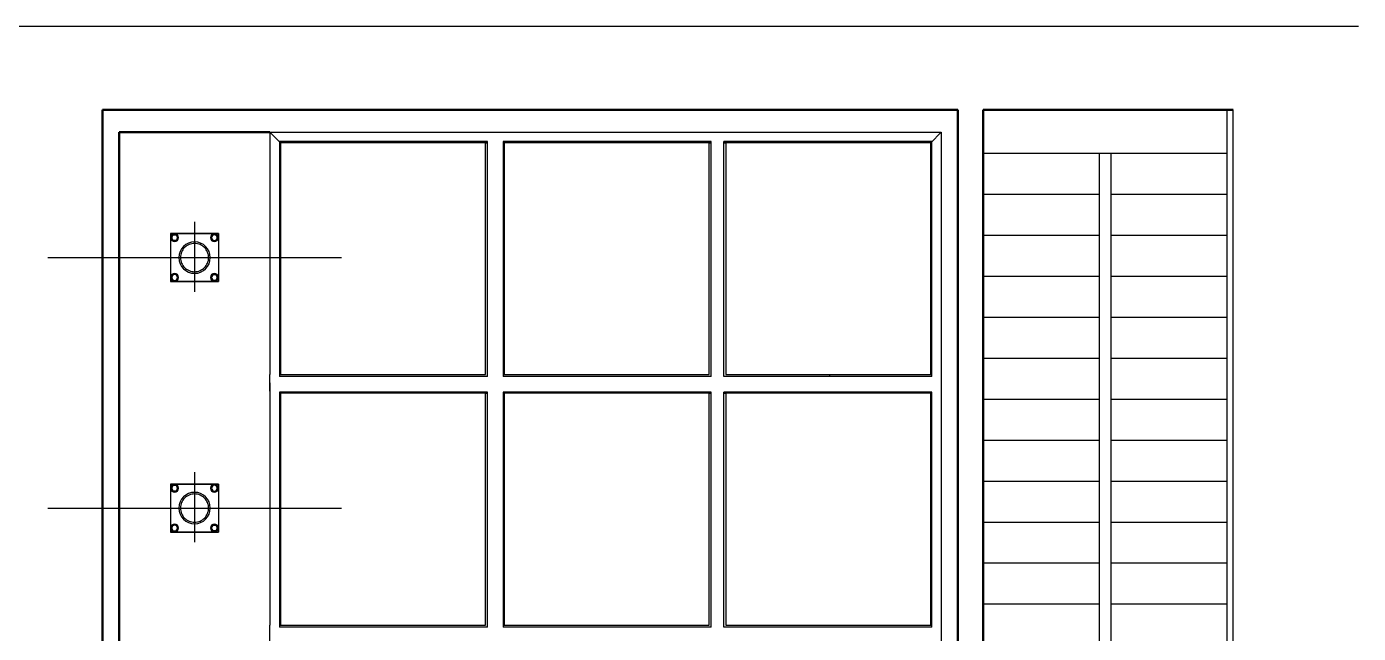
# Model space of a CAD drawing. Extents: x -170 to 1091, y -90 to 504.
# Drawn here: x 214.19 to 222.2, y 72.19 to 75.84 of the extents above; entities that cross this region are included whole.
import ezdxf

# ---------------------------------------------------------------- set-up
doc = ezdxf.new("R2010")
doc.units = 0
doc.header["$LTSCALE"] = 1000
for name, pattern in [('1 实线', [0]), ('2 虚线', [5.75, 4.5, -1.25]), ('4 点画线', [9, 6.25, -1.25, 0.25, -1.25])]:
    doc.linetypes.add(name, pattern=pattern)
for name, color, linetype, lineweight in [('01 粗实线', 7, '1 实线', 50), ('02 细灰线', 253, '1 实线', 25), ('03 细红线', 6, '1 实线', 25), ('04 虚线', 54, '2 虚线', 25), ('05 点画线', 141, '4 点画线', 25)]:
    doc.layers.add(name, color=color, linetype=linetype, lineweight=lineweight)
doc.layers.add('02', color=1, linetype='CONTINUOUS')

msp = doc.modelspace()

# ---------------------------------------------------------------- linework, layer by layer
at = {"layer": '01 粗实线'}
for p, q in [((214.64666, 75.33535, 0), (214.64666, 66.01535, 0)), ((219.79121, 75.33535, 0), (214.64666, 75.33535, 0)), ((219.79121, 66.01535, 0), (219.79121, 75.33535, 0)), ((219.94368, 75.33535, 0), (219.94368, 66.01535, 0)), ((219.94368, 75.33535, 0), (221.44666, 75.33535, 0)), ((214.74636, 75.20074, 0), (214.74636, 66.14971, 0)), ((215.65364, 75.20074, 0), (214.74636, 75.20074, 0))]:
    msp.add_line(p, q, dxfattribs=at)
at = {"layer": '01 粗实线', "color": 3, "lineweight": 25}
for p, q in [((215.05543, 74.59235, 0), (215.34457, 74.59235, 0)), ((215.34457, 74.59235, 0), (215.05543, 74.59235, 0)), ((215.05543, 74.59235, 0), (215.05543, 74.30322, 0)), ((215.34457, 74.59235, 0), (215.34457, 74.30322, 0)), ((215.34457, 74.59235, 0), (215.34457, 74.30322, 0)), ((215.05543, 74.30322, 0), (215.34457, 74.30322, 0)), ((215.34457, 74.30322, 0), (215.05543, 74.30322, 0)), ((215.05543, 73.08687, 0), (215.34457, 73.08687, 0)), ((215.34457, 73.08687, 0), (215.05543, 73.08687, 0)), ((215.05543, 73.08687, 0), (215.05543, 72.79774, 0)), ((215.34457, 73.08687, 0), (215.34457, 72.79774, 0)), ((215.34457, 73.08687, 0), (215.34457, 72.79774, 0)), ((215.05543, 72.79774, 0), (215.34457, 72.79774, 0)), ((215.34457, 72.79774, 0), (215.05543, 72.79774, 0))]:
    msp.add_line(p, q, dxfattribs=at)
at = {"layer": '01 粗实线', "color": 9, "lineweight": 25, "elevation": 0}
for points in [[(215.10015, 74.56742), (215.09026, 74.54947), (215.07047, 74.54947), (215.06057, 74.56742), (215.07047, 74.58537), (215.09026, 74.58537)], [(215.29985, 74.56742), (215.30974, 74.54947), (215.32953, 74.54947), (215.33943, 74.56742), (215.32953, 74.58537), (215.30974, 74.58537)], [(215.10015, 74.32815), (215.09026, 74.34609), (215.07047, 74.34609), (215.06057, 74.32815), (215.07047, 74.3102), (215.09026, 74.3102)], [(215.29985, 74.32815), (215.30974, 74.34609), (215.32953, 74.34609), (215.33943, 74.32815), (215.32953, 74.3102), (215.30974, 74.3102)], [(215.10015, 73.06194), (215.09026, 73.044), (215.07047, 73.044), (215.06057, 73.06194), (215.07047, 73.07989), (215.09026, 73.07989)], [(215.29985, 73.06194), (215.30974, 73.044), (215.32953, 73.044), (215.33943, 73.06194), (215.32953, 73.07989), (215.30974, 73.07989)], [(215.10015, 72.82267), (215.09026, 72.84061), (215.07047, 72.84061), (215.06057, 72.82267), (215.07047, 72.80472), (215.09026, 72.80472)], [(215.29985, 72.82267), (215.30974, 72.84061), (215.32953, 72.84061), (215.33943, 72.82267), (215.32953, 72.80472), (215.30974, 72.80472)]]:
    msp.add_lwpolyline(points, close=True, dxfattribs=at)
at = {"layer": '01 粗实线', "color": 9, "lineweight": 25}
for centre, radius, start, end in [((215.08036, 74.56742, 0), 0.02393, 90, 270), ((215.08036, 74.56742, 0), 0.01734, 90, 270), ((215.08036, 74.56742, 0), 0.02393, 270, 90), ((215.08036, 74.56742, 0), 0.01734, 270, 90), ((215.31964, 74.56742, 0), 0.02393, 90, 270), ((215.31964, 74.56742, 0), 0.01734, 90, 270), ((215.31964, 74.56742, 0), 0.02393, 270, 90), ((215.31964, 74.56742, 0), 0.01734, 270, 90), ((215.08036, 74.32815, 0), 0.02393, 90, 270), ((215.08036, 74.32815, 0), 0.01734, 90, 270), ((215.08036, 74.32815, 0), 0.02393, 270, 90), ((215.08036, 74.32815, 0), 0.01734, 270, 90), ((215.31964, 74.32815, 0), 0.02393, 90, 270), ((215.31964, 74.32815, 0), 0.01734, 90, 270), ((215.31964, 74.32815, 0), 0.02393, 270, 90), ((215.31964, 74.32815, 0), 0.01734, 270, 90), ((215.08036, 73.06194, 0), 0.02393, 90, 270), ((215.08036, 73.06194, 0), 0.01734, 90, 270), ((215.08036, 73.06194, 0), 0.02393, 270, 90), ((215.08036, 73.06194, 0), 0.01734, 270, 90), ((215.31964, 73.06194, 0), 0.02393, 90, 270), ((215.31964, 73.06194, 0), 0.01734, 90, 270), ((215.31964, 73.06194, 0), 0.02393, 270, 90), ((215.31964, 73.06194, 0), 0.01734, 270, 90), ((215.08036, 72.82267, 0), 0.02393, 90, 270), ((215.08036, 72.82267, 0), 0.01734, 90, 270), ((215.08036, 72.82267, 0), 0.02393, 270, 90), ((215.08036, 72.82267, 0), 0.01734, 270, 90), ((215.31964, 72.82267, 0), 0.02393, 90, 270), ((215.31964, 72.82267, 0), 0.01734, 90, 270), ((215.31964, 72.82267, 0), 0.02393, 270, 90), ((215.31964, 72.82267, 0), 0.01734, 270, 90)]:
    msp.add_arc(centre, radius, start, end, dxfattribs=at)
at = {"layer": '01 粗实线', "color": 3, "lineweight": 25}
for centre, start, end in [((215.2, 74.44778, 0), 90, 270), ((215.2, 74.44778, 0), 270, 90), ((215.2, 72.94231, 0), 90, 270), ((215.2, 72.94231, 0), 270, 90)]:
    msp.add_arc(centre, 0.09472, start, end, dxfattribs=at)
at = {"layer": '02', "ltscale": 8}
msp.add_line((222.2, 75.83535, 0), (168.85, 75.83535, 0), dxfattribs=at)
at = {"layer": '02 细灰线', "color": 7}
for p, q in [((221.40927, 75.33535, 0), (221.40927, 69.45556, 0)), ((221.44666, 69.45556, 0), (221.44666, 75.33535, 0)), ((215.65364, 75.20074, 0), (218.34555, 75.20074, 0)), ((215.65364, 75.20074, 0), (215.65364, 73.74464, 0)), ((215.65364, 75.20074, 0), (215.71637, 75.13801, 0)), ((215.66932, 75.20074, 0), (215.71637, 75.20074, 0)), ((216.96196, 75.14428, 0), (215.71009, 75.14428, 0)), ((215.71009, 75.14428, 0), (215.71009, 73.73287, 0)), ((216.96196, 75.13801, 0), (215.71637, 75.13801, 0)), ((215.71637, 75.13801, 0), (215.71637, 73.74464, 0)), ((216.95019, 73.74464, 0), (216.95019, 75.13801, 0)), ((216.95019, 75.13801, 0), (216.96196, 75.13801, 0)), ((216.99959, 75.20074, 0), (219.69151, 75.20074, 0)), ((217.01528, 75.20074, 0), (217.06232, 75.20074, 0)), ((218.30791, 75.14428, 0), (217.05605, 75.14428, 0)), ((217.05605, 75.14428, 0), (217.05605, 73.73287, 0)), ((217.05605, 75.14428, 0), (217.06232, 75.13801, 0)), ((218.30791, 75.13801, 0), (217.06232, 75.13801, 0)), ((217.06232, 75.13801, 0), (217.06232, 73.74464, 0)), ((218.29615, 73.74464, 0), (218.29615, 75.13801, 0)), ((218.29615, 75.13801, 0), (218.30791, 75.13801, 0)), ((219.63505, 75.14428, 0), (218.38319, 75.14428, 0)), ((219.62878, 75.13801, 0), (218.38319, 75.13801, 0)), ((218.38319, 75.13801, 0), (218.39495, 75.13801, 0)), ((218.39495, 75.13801, 0), (218.39495, 73.74464, 0)), ((219.69151, 75.20074, 0), (219.62878, 75.13801, 0)), ((219.62878, 73.74464, 0), (219.62878, 75.13801, 0)), ((219.63505, 73.73287, 0), (219.63505, 75.14428, 0)), ((219.69151, 75.20074, 0), (219.69151, 66.97068, 0)), ((221.40927, 75.07336, 0), (219.94368, 75.07336, 0)), ((220.64158, 75.07336, 0), (220.64158, 71.1327, 0)), ((220.71137, 75.07336, 0), (220.71137, 71.1327, 0)), ((220.64158, 74.82707, 0), (219.94368, 74.82707, 0)), ((221.40927, 74.82707, 0), (220.71137, 74.82707, 0)), ((220.64158, 74.58078, 0), (219.94368, 74.58078, 0)), ((221.40927, 74.58078, 0), (220.71137, 74.58078, 0)), ((220.64158, 74.33449, 0), (219.94368, 74.33449, 0)), ((221.40927, 74.33449, 0), (220.71137, 74.33449, 0)), ((220.64158, 74.0882, 0), (219.94368, 74.0882, 0)), ((221.40927, 74.0882, 0), (220.71137, 74.0882, 0)), ((220.64158, 73.8419, 0), (219.94368, 73.8419, 0)), ((221.40927, 73.8419, 0), (220.71137, 73.8419, 0)), ((215.65364, 73.64584, 0), (215.65364, 73.74464, 0)), ((215.65364, 73.69524, 0), (215.65364, 72.23913, 0)), ((215.71637, 73.74464, 0), (216.95019, 73.74464, 0)), ((217.06232, 73.74464, 0), (218.29615, 73.74464, 0)), ((218.39495, 73.74464, 0), (219.62878, 73.74464, 0)), ((219.69151, 73.69524, 0), (219.69151, 66.14971, 0)), ((215.71009, 73.63878, 0), (215.71009, 72.22737, 0)), ((216.96196, 73.63878, 0), (215.71009, 73.63878, 0)), ((215.71009, 73.63878, 0), (215.71637, 73.63251, 0)), ((215.71637, 73.63251, 0), (215.71637, 72.23913, 0)), ((216.96196, 73.63251, 0), (215.71637, 73.63251, 0)), ((216.95019, 72.23913, 0), (216.95019, 73.63251, 0)), ((216.95019, 73.63251, 0), (216.96196, 73.63251, 0)), ((217.05605, 73.63878, 0), (217.05605, 72.22737, 0)), ((218.30791, 73.63878, 0), (217.05605, 73.63878, 0)), ((217.05605, 73.63878, 0), (217.06232, 73.63251, 0)), ((217.06232, 73.63251, 0), (217.06232, 72.23913, 0)), ((218.30791, 73.63251, 0), (217.06232, 73.63251, 0)), ((218.29615, 72.23913, 0), (218.29615, 73.63251, 0)), ((218.29615, 73.63251, 0), (218.30791, 73.63251, 0)), ((219.63505, 73.63878, 0), (218.38319, 73.63878, 0)), ((219.62878, 73.63251, 0), (218.38319, 73.63251, 0)), ((218.38319, 73.63251, 0), (218.39495, 73.63251, 0)), ((218.39495, 73.63251, 0), (218.39495, 72.23913, 0)), ((219.63505, 73.63878, 0), (219.62878, 73.63251, 0)), ((219.62878, 72.23913, 0), (219.62878, 73.63251, 0)), ((219.63505, 72.22737, 0), (219.63505, 73.63878, 0)), ((220.64158, 73.59561, 0), (219.94368, 73.59561, 0)), ((221.40927, 73.59561, 0), (220.71137, 73.59561, 0)), ((220.64158, 73.34932, 0), (219.94368, 73.34932, 0)), ((221.40927, 73.34932, 0), (220.71137, 73.34932, 0)), ((220.64158, 73.10303, 0), (219.94368, 73.10303, 0)), ((221.40927, 73.10303, 0), (220.71137, 73.10303, 0)), ((220.64158, 72.85674, 0), (219.94368, 72.85674, 0)), ((221.40927, 72.85674, 0), (220.71137, 72.85674, 0)), ((220.64158, 72.61045, 0), (219.94368, 72.61045, 0)), ((221.40927, 72.61045, 0), (220.71137, 72.61045, 0)), ((220.64158, 72.36416, 0), (219.94368, 72.36416, 0)), ((221.40927, 72.36416, 0), (220.71137, 72.36416, 0)), ((215.65364, 72.14033, 0), (215.65364, 72.23913, 0)), ((215.71637, 72.23913, 0), (216.95019, 72.23913, 0)), ((217.06232, 72.23913, 0), (218.29615, 72.23913, 0)), ((218.39495, 72.23913, 0), (219.62878, 72.23913, 0))]:
    msp.add_line(p, q, dxfattribs=at)
at = {"layer": '03 细红线'}
for p, q in [((216.96196, 73.73287, 0), (216.96196, 75.14428, 0)), ((218.30791, 73.73287, 0), (218.30791, 75.14428, 0)), ((218.38319, 73.73287, 0), (218.38319, 75.14428, 0)), ((216.96196, 73.73287, 0), (215.71009, 73.73287, 0)), ((218.30791, 73.73287, 0), (217.05605, 73.73287, 0)), ((219.63505, 73.73287, 0), (218.38319, 73.73287, 0)), ((216.96196, 72.22737, 0), (216.96196, 73.63878, 0)), ((218.30791, 72.22737, 0), (218.30791, 73.63878, 0)), ((218.38319, 72.22737, 0), (218.38319, 73.63878, 0)), ((216.96196, 72.22737, 0), (215.71009, 72.22737, 0)), ((218.30791, 72.22737, 0), (217.05605, 72.22737, 0)), ((219.63505, 72.22737, 0), (218.38319, 72.22737, 0))]:
    msp.add_line(p, q, dxfattribs=at)
at = {"layer": '04 虚线'}
for centre, start, end in [((215.2, 74.44778, 0), 90, 270), ((215.2, 74.44778, 0), 270, 90), ((215.2, 72.94231, 0), 90, 270), ((215.2, 72.94231, 0), 270, 90)]:
    msp.add_arc(centre, 0.08475, start, end, dxfattribs=at)
at = {"layer": '05 点画线'}
for p, q in [((217.67924, 75.13801, 0), (217.67924, 75.14428, 0)), ((219.01853, 75.14428, 0), (219.01853, 75.13801, 0)), ((215.2, 74.66333, 0), (215.2, 74.24259, 0)), ((214.3184, 74.44778, 0), (216.0831, 74.44778, 0)), ((215.01142, 74.44778, 0), (215.39008, 74.44778, 0)), ((219.01853, 73.74464, 0), (219.01853, 73.73287, 0)), ((219.01853, 73.74464, 0), (219.01853, 73.73287, 0)), ((219.01853, 73.63878, 0), (219.01853, 73.63251, 0)), ((219.01853, 73.63878, 0), (219.01853, 73.63251, 0)), ((215.2, 73.15785, 0), (215.2, 72.73712, 0)), ((214.3184, 72.94231, 0), (216.0831, 72.94231, 0)), ((215.01142, 72.94231, 0), (215.39008, 72.94231, 0))]:
    msp.add_line(p, q, dxfattribs=at)

doc.saveas('drawing.dxf')
